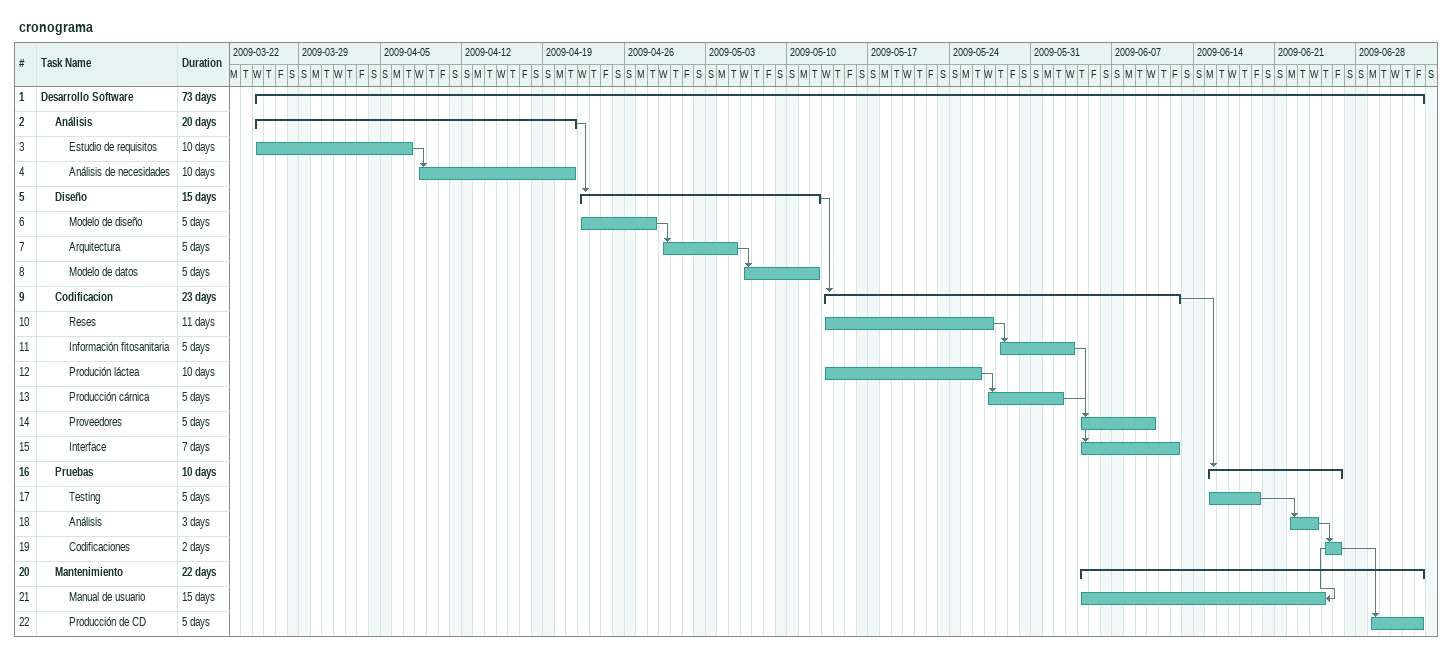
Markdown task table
cronograma

| ID | Level | Task | Duration | Start | Finish | Predecessors |
|---|---|---|---|---|---|---|
| 1 | 1 | **Desarrollo Software** | 73d | 2009-03-25 | 2009-07-03 |  |
| 2 | 2 | **Análisis** | 20d | 2009-03-25 | 2009-04-21 |  |
| 3 | 3 | Estudio de requisitos | 10d | 2009-03-25 | 2009-04-07 |  |
| 4 | 3 | Análisis de necesidades | 10d | 2009-04-08 | 2009-04-21 | 3 |
| 5 | 2 | **Diseño** | 15d | 2009-04-22 | 2009-05-12 | 2 |
| 6 | 3 | Modelo de diseño | 5d | 2009-04-22 | 2009-04-28 |  |
| 7 | 3 | Arquitectura | 5d | 2009-04-29 | 2009-05-05 | 6 |
| 8 | 3 | Modelo de datos | 5d | 2009-05-06 | 2009-05-12 | 7 |
| 9 | 2 | **Codificacion** | 23d | 2009-05-13 | 2009-06-12 | 5 |
| 10 | 3 | Reses | 11d | 2009-05-13 | 2009-05-27 |  |
| 11 | 3 | Información fitosanitaria | 5d | 2009-05-28 | 2009-06-03 | 10 |
| 12 | 3 | Produción láctea | 10d | 2009-05-13 | 2009-05-26 |  |
| 13 | 3 | Producción cárnica | 5d | 2009-05-27 | 2009-06-02 | 12 |
| 14 | 3 | Proveedores | 5d | 2009-06-04 | 2009-06-10 | 11, 13 |
| 15 | 3 | Interface | 7d | 2009-06-04 | 2009-06-12 | 11, 13 |
| 16 | 2 | **Pruebas** | 10d | 2009-06-15 | 2009-06-26 | 9 |
| 17 | 3 | Testing | 5d | 2009-06-15 | 2009-06-19 |  |
| 18 | 3 | Análisis | 3d | 2009-06-22 | 2009-06-24 | 17 |
| 19 | 3 | Codificaciones | 2d | 2009-06-25 | 2009-06-26 | 18 |
| 20 | 2 | **Mantenimiento** | 22d | 2009-06-04 | 2009-07-03 |  |
| 21 | 3 | Manual de usuario | 15d | 2009-06-04 | 2009-06-25 | 19SF |
| 22 | 3 | Producción de CD | 5d | 2009-06-29 | 2009-07-03 | 19 |
